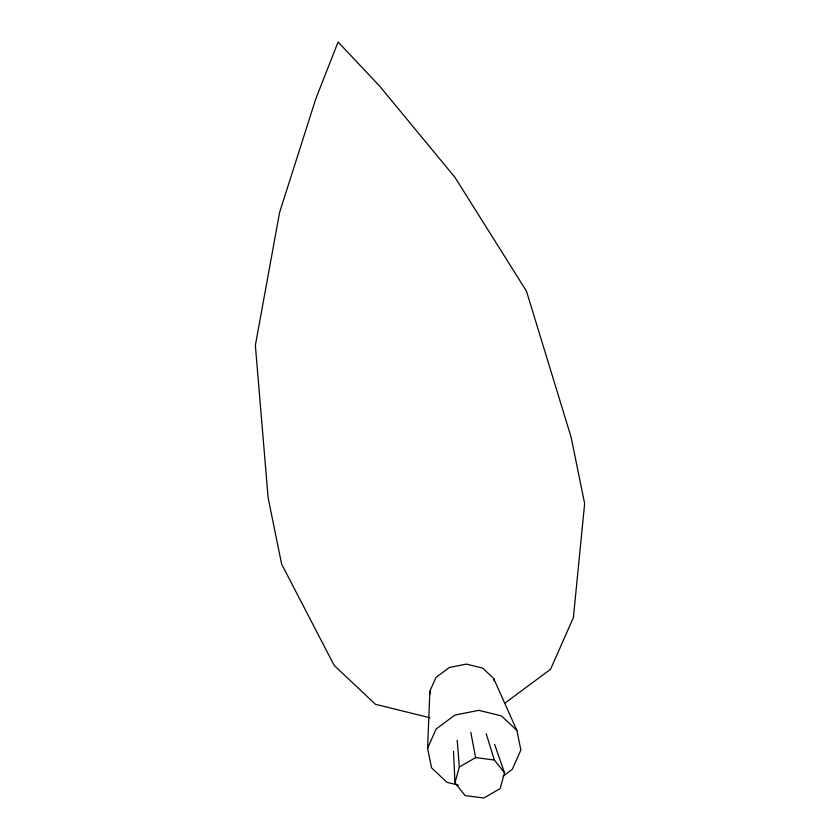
<?xml version="1.0" encoding="UTF-8"?>
<svg xmlns="http://www.w3.org/2000/svg" width="840" height="840" viewBox="0 0 840 840"><rect width="100%" height="100%" fill="white"/><g stroke="black" fill="none" stroke-linecap="round" stroke-linejoin="round"><path stroke-width="1.26" d="M458.325 785.148L446.964 782.334L431.56 767.823L427.581 748.314L429.87 691.226L435.96 677.439L449.337 667.506L466.431 664.094L482.654 668.105L493.657 678.468L516.894 730.453L520.863 749.973L512.347 769.262L502.971 776.212M494.644 744.398L504.515 772.852L500.168 788.582L483.861 798L465.14 795.585L454.976 782.754L459.322 767.025L457.212 740.155M504.567 703.416L550.567 669.28L573.395 617.6L584.64 503.548L571.148 437.325L526.47 291.144L455.007 177.408L379.596 86.111L338.09 42L315.798 98.868L279.584 212.489L255.36 345.356L268.139 497.921L281.631 564.134L334.183 665.438L375.459 704.298L429.954 717.77M427.581 748.314L436.107 729.015L454.839 715.113L478.769 710.325L501.48 715.943L516.894 730.453M459.322 767.025L475.629 757.606L494.351 760.022L504.515 772.852M486.203 733.698L494.351 760.022M493.657 678.468L494.183 680.999M429.87 691.226L430.385 693.756M470.799 732.312L475.629 757.606M453.495 751.296L454.976 782.754"/></g></svg>
